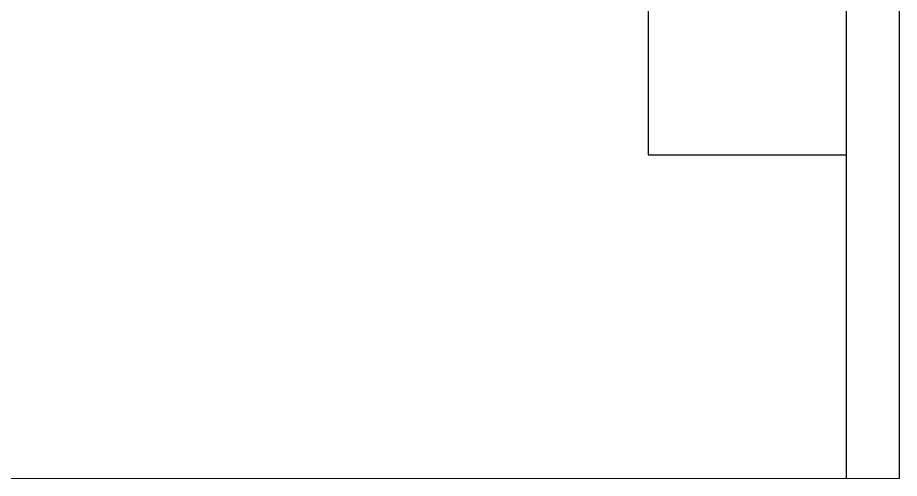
# Model space of a CAD drawing. Header units: millimetres. Extents: x -356 to 237, y 0 to 365.
# Drawn here: x 130.9 to 228.9, y 149.5 to 200.6 of the extents above; entities that cross this region are included whole.
import ezdxf

# ---------------------------------------------------------------- set-up
doc = ezdxf.new("R2010")
doc.units = ezdxf.units.MM

msp = doc.modelspace()

# ---------------------------------------------------------------- linework, layer by layer
at = {"color": 7, "linetype": 'Continuous', "lineweight": 25}
for p, q in [((228.887, 149.454), (228.887, 271.701)), ((222.981, 265.795), (222.981, 149.454)), ((200.981, 221.795), (200.981, 185.395)), ((200.981, 185.395), (222.981, 185.395))]:
    msp.add_line(p, q, dxfattribs=at)
at = {"color": 7, "linetype": 'Continuous', "lineweight": 18, "flags": 128}
msp.add_lwpolyline([(3.862, 261.189), (3.862, 255.283), (3.862, 149.454), (222.981, 149.454), (228.887, 149.454)], dxfattribs=at)

doc.saveas('drawing.dxf')
